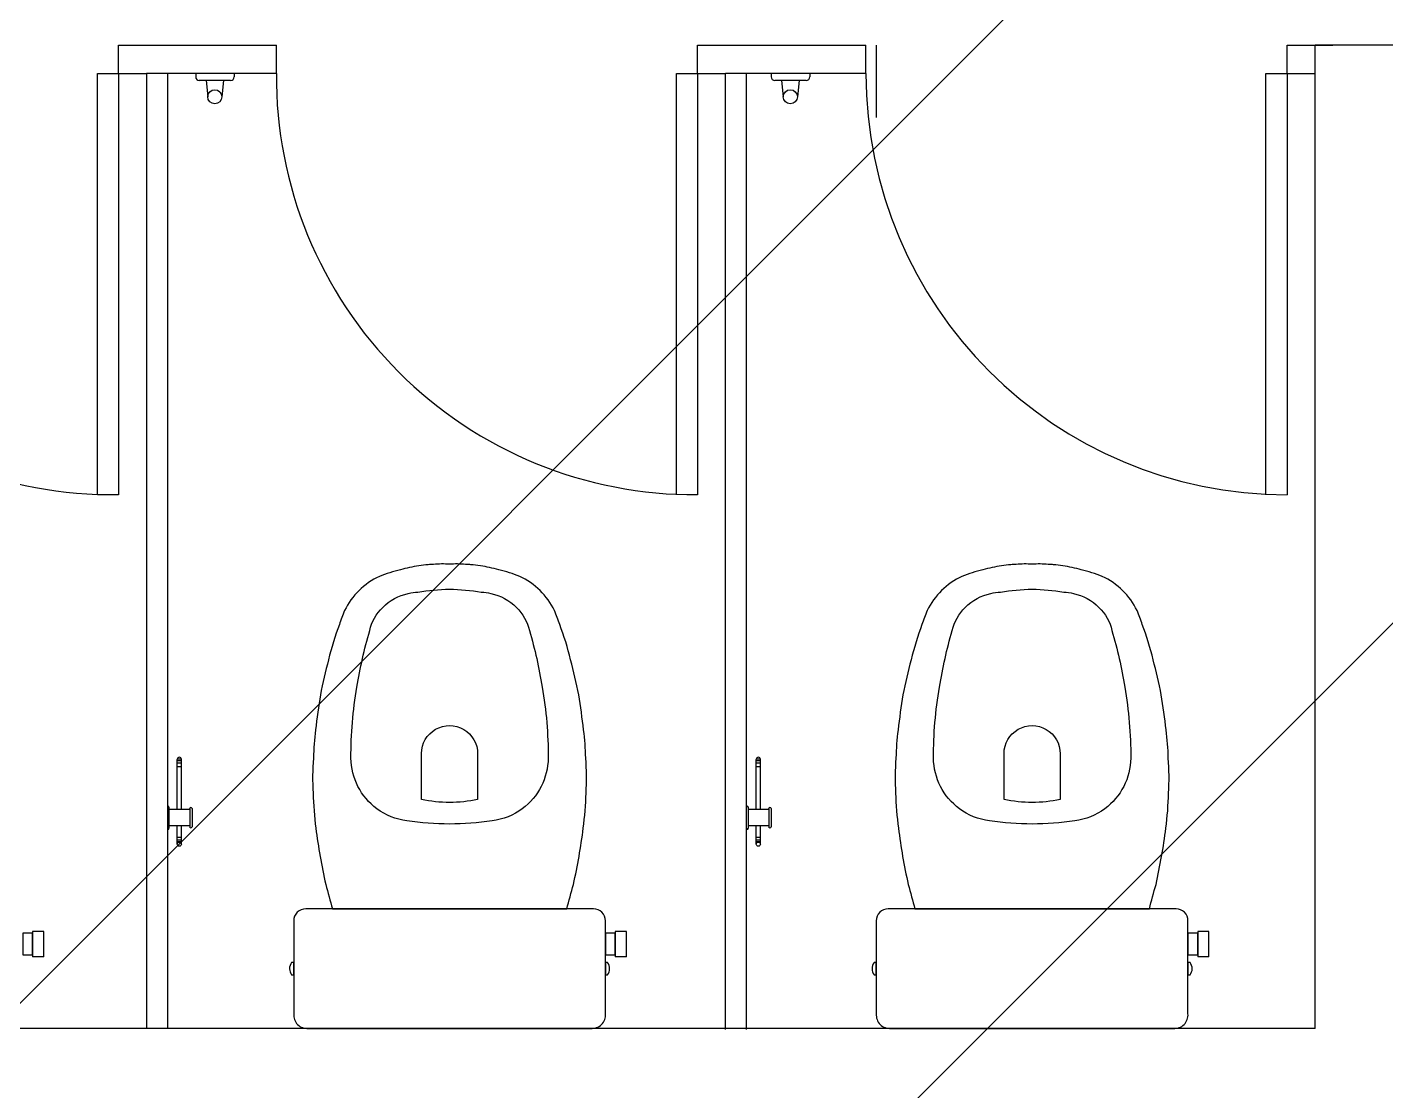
# Model space of a CAD drawing. Header units: millimetres. Extents: x 732 to 1037, y 127 to 299.
# Drawn here: x 735.023 to 736.958, y 289.243 to 290.758 of the extents above; entities that cross this region are included whole.
import ezdxf

# ---------------------------------------------------------------- set-up
doc = ezdxf.new("R2010")
doc.units = ezdxf.units.MM
doc.layers.add('I-ARQ', color=8, linetype='Continuous')

# ---------------------------------------------------------------- blocks, each defined once
blk = doc.blocks.new('A$C4CA24491')
at = {"layer": 'I-ARQ', "color": 2}
for p, q in [((0, 13.6605), (5.385, 19.0455)), ((0, 12.2463), (6.7992, 19.0455))]:
    blk.add_line(p, q, dxfattribs=at)

msp = doc.modelspace()

# ---------------------------------------------------------------- linework, layer by layer
at = {"layer": 'I-ARQ'}
for p, q in [((735.1526, 290.6919), (735.1526, 290.7319)), ((735.1526, 290.7319), (735.3776, 290.7319)), ((735.3776, 290.6919), (735.3776, 290.7319)), ((735.3776, 290.6919), (735.3776, 290.7319)), ((735.9776, 290.6919), (735.9776, 290.7319)), ((735.9776, 290.7319), (736.0176, 290.7319)), ((736.0176, 290.7319), (736.0476, 290.7319)), ((736.0176, 290.7319), (736.0476, 290.7319)), ((736.0276, 290.7319), (736.2176, 290.7319)), ((736.2176, 290.6919), (736.2176, 290.7319)), ((736.2326, 290.6291), (736.2326, 290.7319)), ((736.8176, 290.6919), (736.8176, 290.7319)), ((736.8176, 290.7319), (736.8276, 290.7319)), ((736.8276, 290.7319), (736.8576, 290.7319)), ((736.8276, 290.7319), (736.8576, 290.7319)), ((736.8526, 290.7319), (736.8576, 290.7319)), ((736.8529, 290.7319), (736.8829, 290.7319)), ((736.8576, 290.6919), (736.8576, 290.7319)), ((740.5526, 290.7319), (736.8576, 290.7319)), ((735.1226, 290.6919), (735.1526, 290.6919)), ((735.1226, 290.0919), (735.1226, 290.6919)), ((735.1426, 290.6919), (735.1926, 290.6919)), ((735.1526, 290.6919), (735.1526, 290.0919)), ((735.1926, 290.6919), (735.1926, 289.3319)), ((735.3776, 290.6919), (735.1926, 290.6919)), ((735.2226, 290.6919), (735.2226, 289.3319)), ((735.2627, 290.6919), (735.2627, 290.6869)), ((735.3175, 290.6919), (735.2627, 290.6919)), ((735.3125, 290.6819), (735.2677, 290.6819)), ((735.2774, 290.6819), (735.2799, 290.6585)), ((735.3024, 290.6819), (735.2999, 290.6585)), ((735.3175, 290.6919), (735.3175, 290.6869)), ((735.9476, 290.6919), (735.9776, 290.6919)), ((735.9476, 290.0919), (735.9476, 290.6919)), ((735.9776, 290.6919), (736.0176, 290.6919)), ((735.9776, 290.6919), (735.9776, 290.0919)), ((736.0176, 289.3301), (736.0176, 290.6919)), ((736.2176, 290.6919), (736.0176, 290.6919)), ((736.0476, 289.3301), (736.0476, 290.6919)), ((736.0827, 290.6919), (736.0827, 290.6869)), ((736.1375, 290.6919), (736.0827, 290.6919)), ((736.1325, 290.6819), (736.0877, 290.6819)), ((736.0974, 290.6819), (736.0999, 290.6585)), ((736.1224, 290.6819), (736.1199, 290.6585)), ((736.1375, 290.6919), (736.1375, 290.6869)), ((736.7876, 290.6919), (736.8176, 290.6919)), ((736.7876, 290.0919), (736.7876, 290.6919)), ((736.8176, 290.6919), (736.8576, 290.6919)), ((736.8176, 290.6919), (736.8176, 290.0919)), ((736.8576, 289.3319), (736.8576, 290.6919)), ((736.8576, 290.6919), (736.8576, 290.6919)), ((736.8576, 290.6819), (736.8576, 290.6919)), ((735.2363, 289.6435), (735.2363, 289.7149)), ((735.2363, 289.7133), (735.2423, 289.7133)), ((735.2363, 289.71), (735.2423, 289.71)), ((735.2365, 289.7158), (735.2422, 289.7158)), ((735.2423, 289.6435), (735.2423, 289.7149)), ((736.0613, 289.6435), (736.0613, 289.7149)), ((736.0613, 289.7133), (736.0673, 289.7133)), ((736.0613, 289.71), (736.0673, 289.71)), ((736.0615, 289.7158), (736.0672, 289.7158)), ((736.0673, 289.6435), (736.0673, 289.7149)), ((735.2363, 289.7049), (735.2423, 289.7049)), ((736.0613, 289.7049), (736.0673, 289.7049)), ((735.2246, 289.6469), (735.2246, 289.6169)), ((735.2541, 289.6435), (735.2246, 289.6435)), ((735.2541, 289.6448), (735.2541, 289.619)), ((735.2576, 289.6448), (735.2576, 289.619)), ((736.0496, 289.6469), (736.0496, 289.6169)), ((736.0791, 289.6435), (736.0496, 289.6435)), ((736.0791, 289.6448), (736.0791, 289.619)), ((736.0826, 289.6448), (736.0826, 289.619)), ((735.2541, 289.6204), (735.2246, 289.6204)), ((735.2363, 289.5942), (735.2363, 289.6204)), ((735.2423, 289.5942), (735.2423, 289.6204)), ((736.0791, 289.6204), (736.0496, 289.6204)), ((736.0613, 289.5942), (736.0613, 289.6204)), ((736.0673, 289.5942), (736.0673, 289.6204)), ((735.2363, 289.6042), (735.2423, 289.6042)), ((735.2363, 289.6002), (735.2423, 289.6002)), ((735.2363, 289.598), (735.2423, 289.598)), ((736.0613, 289.6042), (736.0673, 289.6042)), ((736.0613, 289.6002), (736.0673, 289.6002)), ((736.0613, 289.598), (736.0673, 289.598)), ((735.8294, 289.5019), (735.4194, 289.5019)), ((736.6594, 289.5019), (736.2494, 289.5019)), ((735.4024, 289.4852), (735.4024, 289.3527)), ((735.8464, 289.3527), (735.8464, 289.4852)), ((736.2324, 289.4852), (736.2324, 289.3527)), ((736.6764, 289.3527), (736.6764, 289.4852)), ((735.0304, 289.4699), (735.0304, 289.4339)), ((735.0464, 289.4699), (735.0304, 289.4699)), ((735.0464, 289.4339), (735.0464, 289.4699)), ((735.8604, 289.4699), (735.8604, 289.4339)), ((735.8764, 289.4699), (735.8604, 289.4699)), ((735.8764, 289.4339), (735.8764, 289.4699)), ((736.6904, 289.4699), (736.6904, 289.4339)), ((736.7064, 289.4699), (736.6904, 289.4699)), ((736.7064, 289.4339), (736.7064, 289.4699)), ((735.0464, 289.4339), (735.0304, 289.4339)), ((735.8764, 289.4339), (735.8604, 289.4339)), ((736.7064, 289.4339), (736.6904, 289.4339)), ((736.8576, 289.3319), (734.3826, 289.3319)), ((735.4232, 289.3319), (735.8256, 289.3319)), ((736.2532, 289.3319), (736.6556, 289.3319))]:
    msp.add_line(p, q, dxfattribs=at)
for points in [[(735.7914, 289.5019, -0.003882), (735.8009, 289.5369, 0.024258), (735.8149, 289.6169, 0.02486), (735.8189, 289.6669, 0.033324), (735.8184, 289.7169, 0.02486), (735.8154, 289.7569, 0.012268), (735.8084, 289.8069, 0.015806), (735.7969, 289.8569, 0.026699), (735.7814, 289.9069, 0.021919), (735.7739, 289.9269, 0.174675), (735.7244, 289.9754, 0.045452), (735.6944, 289.9849, 0.022856), (735.6815, 289.9881, 0.041289), (735.6548, 289.9921, 0.039166), (735.6491, 289.9925, 0.012899), (735.6472, 289.9925, 0.04333), (735.6244, 289.9929, 0.04333), (735.6016, 289.9925, 0.052091), (735.594, 289.9921, 0.041289), (735.5673, 289.9881, 0.022856), (735.5544, 289.9849, 0.045452), (735.5244, 289.9754, 0.174675), (735.4749, 289.9269, 0.021919), (735.4674, 289.9069, 0.026699), (735.4519, 289.8569, 0.015806), (735.4404, 289.8069, 0.012268), (735.4334, 289.7569, 0.02486), (735.4304, 289.7169, 0.033324), (735.4299, 289.6669, 0.02486), (735.4339, 289.6169, 0.024258), (735.4479, 289.5369, -0.003882), (735.4574, 289.5019)], [(736.6214, 289.5019, -0.003882), (736.6309, 289.5369, 0.024258), (736.6449, 289.6169, 0.02486), (736.6489, 289.6669, 0.033324), (736.6484, 289.7169, 0.02486), (736.6454, 289.7569, 0.012268), (736.6384, 289.8069, 0.015806), (736.6269, 289.8569, 0.026699), (736.6114, 289.9069, 0.021919), (736.6039, 289.9269, 0.174675), (736.5544, 289.9754, 0.045452), (736.5244, 289.9849, 0.022856), (736.5115, 289.9881, 0.041289), (736.4848, 289.9921, 0.039166), (736.4791, 289.9925, 0.012899), (736.4772, 289.9925, 0.04333), (736.4544, 289.9929, 0.04333), (736.4316, 289.9925, 0.052091), (736.424, 289.9921, 0.041289), (736.3973, 289.9881, 0.022856), (736.3844, 289.9849, 0.045452), (736.3544, 289.9754, 0.174675), (736.3049, 289.9269, 0.021919), (736.2974, 289.9069, 0.026699), (736.2819, 289.8569, 0.015806), (736.2704, 289.8069, 0.012268), (736.2634, 289.7569, 0.02486), (736.2604, 289.7169, 0.033324), (736.2599, 289.6669, 0.02486), (736.2639, 289.6169, 0.024258), (736.2779, 289.5369, -0.003882), (736.2874, 289.5019)], [(735.5208, 289.6446, -0.234638), (735.4839, 289.7169, -0.044666), (735.4925, 289.8179, -0.031515), (735.5106, 289.8984, -0.151063), (735.5292, 289.9312, -0.148094), (735.5656, 289.9512, -0.031073), (735.5793, 289.9533, -0.035055), (735.6244, 289.9574, -0.035055), (735.6696, 289.9533, -0.031073), (735.6832, 289.9512, -0.148094), (735.7196, 289.9312, -0.151063), (735.7382, 289.8984, -0.031515), (735.7563, 289.8179, -0.044666), (735.7649, 289.7169, -0.234638), (735.728, 289.6446, -0.129345), (735.6852, 289.6275, -0.041331), (735.6244, 289.6229, -0.041331), (735.5636, 289.6275, -0.129345)], [(736.3508, 289.6446, -0.234638), (736.3139, 289.7169, -0.044666), (736.3225, 289.8179, -0.031515), (736.3406, 289.8984, -0.151063), (736.3592, 289.9312, -0.148094), (736.3956, 289.9512, -0.031073), (736.4093, 289.9533, -0.035055), (736.4544, 289.9574, -0.035055), (736.4996, 289.9533, -0.031073), (736.5132, 289.9512, -0.148094), (736.5496, 289.9312, -0.151063), (736.5682, 289.8984, -0.031515), (736.5863, 289.8179, -0.044666), (736.5949, 289.7169, -0.234638), (736.558, 289.6446, -0.129345), (736.5152, 289.6275, -0.041331), (736.4544, 289.6229, -0.041331), (736.3936, 289.6275, -0.129345)], [(735.4024, 289.4079), (735.4024, 289.4259), (735.3995, 289.4259, 0.197763), (735.3993, 289.4258, 0.161404), (735.3964, 289.4168, 0.158802), (735.3993, 289.408, 0.197763), (735.3995, 289.4079)], [(735.8493, 289.4079, 0.197763), (735.8495, 289.408, 0.15883), (735.8524, 289.4168, 0.161377), (735.8495, 289.4258, 0.197763), (735.8493, 289.4259), (735.8464, 289.4259), (735.8464, 289.4079)], [(736.2324, 289.4079), (736.2324, 289.4259), (736.2295, 289.4259, 0.197763), (736.2293, 289.4258, 0.161404), (736.2264, 289.4168, 0.158802), (736.2293, 289.408, 0.197763), (736.2295, 289.4079)], [(736.6793, 289.4079, 0.197763), (736.6795, 289.408, 0.15883), (736.6824, 289.4168, 0.161377), (736.6795, 289.4258, 0.197763), (736.6793, 289.4259), (736.6764, 289.4259), (736.6764, 289.4079)]]:
    msp.add_lwpolyline(points, format="xyb", close=True, dxfattribs=at)
for points in [[(735.5844, 289.6579), (735.5844, 289.7231, -1.002091), (735.6644, 289.7229), (735.6644, 289.6579, -0.054282), (735.6244, 289.6536, -0.054282), (735.5844, 289.6579, 1.56536)], [(736.4144, 289.6579), (736.4144, 289.7231, -1.002091), (736.4944, 289.7229), (736.4944, 289.6579, -0.054282), (736.4544, 289.6536, -0.054282), (736.4144, 289.6579, 1.56536)]]:
    msp.add_lwpolyline(points, format="xyb", dxfattribs=at)
for points in [[(735.0304, 289.4364), (735.0304, 289.4674), (735.0164, 289.4674), (735.0164, 289.4364)], [(735.8604, 289.4364), (735.8604, 289.4674), (735.8464, 289.4674), (735.8464, 289.4364)], [(736.6904, 289.4364), (736.6904, 289.4674), (736.6764, 289.4674), (736.6764, 289.4364)]]:
    msp.add_lwpolyline(points, close=True, dxfattribs=at)
for centre, radius in [((735.2899, 290.6585), 0.01), ((736.1099, 290.6585), 0.01), ((735.2393, 289.5942), 0.003), ((736.0643, 289.5942), 0.003)]:
    msp.add_circle(centre, radius, dxfattribs=at)
for centre, radius, start, end in [((735.1442, 290.6836), 0.5917, 179.1906, 270.8094), ((735.2677, 290.6869), 0.005, 180, 270), ((735.3125, 290.6869), 0.005, 270, 0), ((735.9734, 290.6877), 0.5958, 179.5965, 270.4035), ((736.0877, 290.6869), 0.005, 180, 270), ((736.1325, 290.6869), 0.005, 270, 0), ((736.8176, 290.6919), 0.6, 180, 270), ((735.2393, 289.7149), 0.003, 0, 180), ((736.0643, 289.7149), 0.003, 0, 180), ((735.2236, 289.6472), 0.00108, 342.7498, 197.2502), ((736.0486, 289.6472), 0.00108, 342.7498, 197.2502), ((735.2558, 289.6444), 0.00182, 13.2763, 166.7237), ((736.0808, 289.6444), 0.00182, 13.2763, 166.7237), ((735.2236, 289.6166), 0.00108, 162.7498, 17.2502), ((735.2558, 289.6194), 0.00182, 193.2763, 346.7237), ((736.0486, 289.6166), 0.00108, 162.7498, 17.2502), ((736.0808, 289.6194), 0.00182, 193.2763, 346.7237), ((735.4188, 289.4856), 0.0164, 87.826, 181.2974), ((735.83, 289.4856), 0.0164, 358.7026, 92.174), ((736.2488, 289.4856), 0.0164, 87.826, 181.2974), ((736.66, 289.4856), 0.0164, 358.7026, 92.174), ((735.4213, 289.3508), 0.019, 174.255, 275.745), ((735.8275, 289.3508), 0.019, 264.255, 5.745), ((736.2513, 289.3508), 0.019, 174.255, 275.745), ((736.6575, 289.3508), 0.019, 264.255, 5.745)]:
    msp.add_arc(centre, radius, start, end, dxfattribs=at)

# ---------------------------------------------------------------- block references
msp.add_blockref('A$C4CA24491', (733.6326, 274.3273))

doc.saveas('drawing.dxf')
